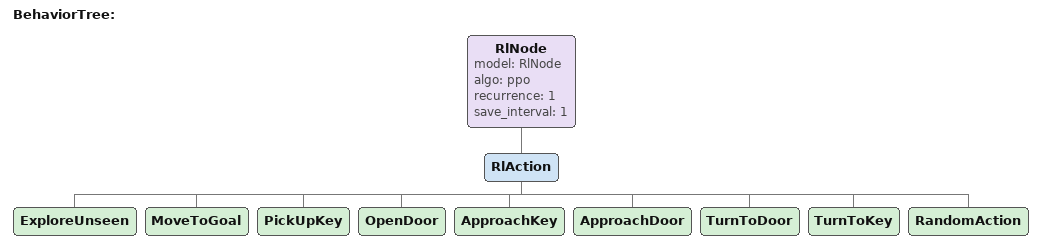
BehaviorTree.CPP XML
<!--id:598fa083fc-->
<root>
    <!--BehaviorTree表示行为树-->
    <BehaviorTree id="EmptyTree">
        <RlNode model="RlNode" algo="ppo" recurrence="1" save_interval="1">
            <RlAction>
                <ExploreUnseen></ExploreUnseen>
                <MoveToGoal></MoveToGoal>
                <PickUpKey></PickUpKey>
                <OpenDoor></OpenDoor>
                <ApproachKey/>
                <ApproachDoor/>
                <TurnToDoor/>
                <TurnToKey/>
                <RandomAction/>
            </RlAction>
        </RlNode>
    </BehaviorTree>
</root>
